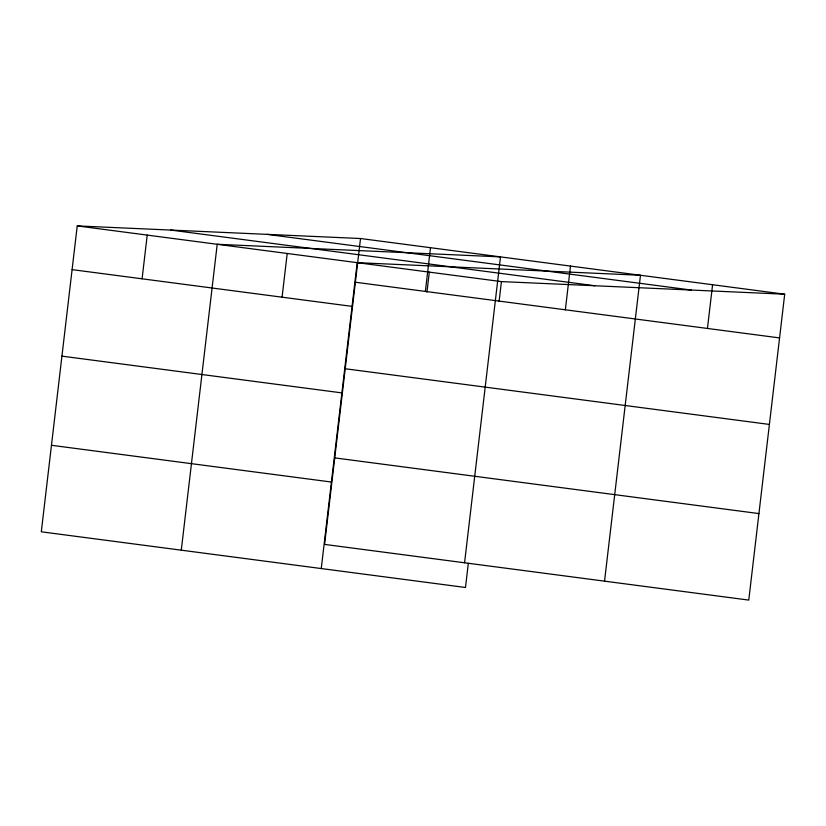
<?xml version="1.0" encoding="UTF-8"?>
<svg xmlns="http://www.w3.org/2000/svg" width="826" height="826" viewBox="0 0 826 826"><rect width="100%" height="100%" fill="white"/><g stroke="black" fill="none" stroke-linecap="round" stroke-linejoin="round"><path stroke-width="1.24" d="M360.518 238.518L324.577 544.406L748.769 600.089L784.7 294.201L360.518 238.518L77.231 225.911L41.3 531.799L465.482 587.482L468.321 563.311M142.093 278.806L147.224 235.09M181.286 550.178L217.217 244.279L500.494 256.886L464.563 562.785M282.069 297.184L287.211 253.468M321.262 568.556L357.193 262.658L640.48 275.264L604.539 581.163M425.369 291.423L430.501 247.707M426.959 292.105L429.313 272.126M499.069 301.573L501.423 281.594L784.7 294.201M565.356 309.791L570.487 266.075M707.448 328.449L712.59 284.733M267.035 234.357L691.217 290.04M170.714 230.062L594.906 285.755M77.231 225.911L501.423 281.594M355.376 282.234L779.568 337.917M72.099 269.627L352.062 306.374M345.216 368.747L769.398 424.43M61.94 356.14L341.902 392.897M334.747 457.893L758.929 513.576M51.46 445.286L331.422 482.033"/></g></svg>
